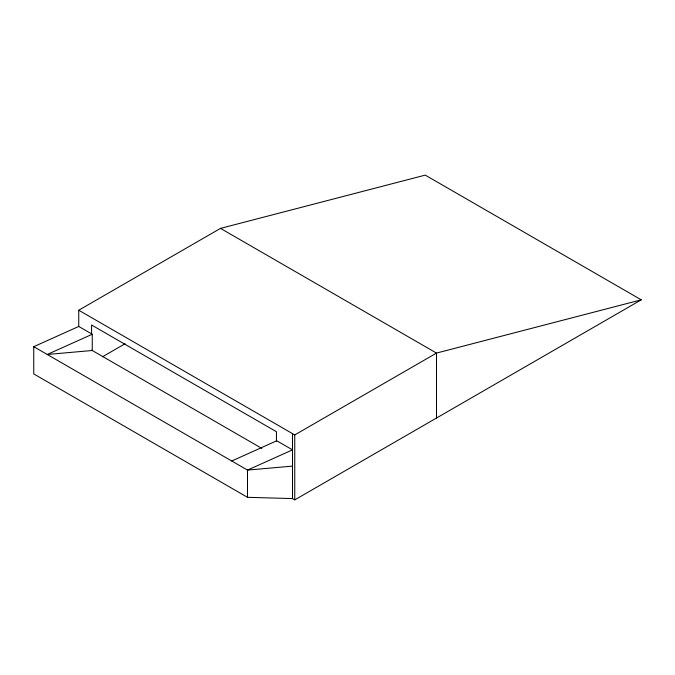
<?xml version="1.0" encoding="UTF-8"?>
<svg xmlns="http://www.w3.org/2000/svg" width="675" height="675" viewBox="0 0 675 675"><rect width="100%" height="100%" fill="white"/><g stroke="black" fill="none" stroke-linecap="round" stroke-linejoin="round"><path stroke-width="1.01" d="M78.747 326.455L78.747 310.222L220.497 228.378L425.25 175.12L641.25 299.827L294.747 499.88L292.503 498.58L247.497 497.323L33.75 373.916L33.75 346.688L78.747 326.455L92.247 334.252L92.247 350.494L47.25 354.476L92.247 334.252M102.431 356.813L125.069 343.744M78.747 310.222L294.747 434.928L436.497 353.084L641.25 299.827M231.753 461L276.75 440.775L292.503 449.862L247.497 470.095L33.75 346.688M292.503 466.104L247.497 470.095L247.497 497.323M220.497 228.378L436.497 353.084L436.497 418.036M91.564 350.097L261.858 448.411M294.747 434.928L294.747 499.88M292.503 433.628L292.503 498.58M276.446 441.146L276.446 431.73L91.564 324.996L91.564 333.855"/></g></svg>
